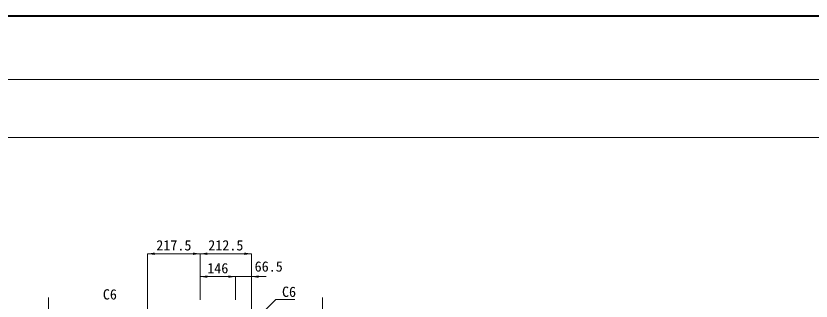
# Model space of a CAD drawing. Units: millimetres at full size. Extents: x -1934 to 78146, y -143454 to -112471.
# Drawn here: x 37365 to 40655, y -132288 to -131108 of the extents above; entities that cross this region are included whole.
import ezdxf
from ezdxf.enums import TextEntityAlignment as Align

# ---------------------------------------------------------------- set-up
doc = ezdxf.new("R2010")
doc.units = ezdxf.units.MM
doc.header["$LTSCALE"] = 23
for name, color, linetype, lineweight in [('図枠', 7, 'Continuous', 5), ('寸法線', 7, 'Continuous', 13), ('引出線', 4, 'Continuous', 13)]:
    doc.layers.add(name, color=color, linetype=linetype, lineweight=lineweight)
doc.styles.add('ＭＳ ゴシック', font='')
doc.styles.get('ＭＳ ゴシック').set_extended_font_data('MS Gothic')

# ---------------------------------------------------------------- blocks, each defined once
blk = doc.blocks.new('filled_arrow')
at = {"color": 0, "linetype": 'Continuous', "lineweight": -2}
blk.add_solid([(7.5, 1.25), (0, 0), (7.5, -1.25)], dxfattribs=at)

msp = doc.modelspace()

# ---------------------------------------------------------------- linework, layer by layer
at = {"layer": '図枠', "lineweight": 40}
msp.add_line((28345.54, -131107.98), (43945.54, -131107.98), dxfattribs=at)
at = {"layer": '図枠', "lineweight": 13}
for p, q in [((28945.54, -131370.8), (43345.54, -131370.8)), ((28945.54, -131370.8), (43345.54, -131370.8)), ((28945.54, -131610.8), (43345.54, -131610.8)), ((28945.54, -131610.8), (43345.54, -131610.8))]:
    msp.add_line(p, q, dxfattribs=at)
at = {"layer": '寸法線'}
for p, q in [((37909.82, -132092.24), (38127.32, -132092.24)), ((37909.82, -132349.33), (37909.82, -132092.24)), ((38127.32, -132283.33), (38127.32, -132092.24)), ((38127.32, -132092.24), (38339.82, -132092.24)), ((38127.32, -132283.33), (38127.32, -132092.24)), ((38339.82, -132339.33), (38339.82, -132092.24)), ((38127.32, -132186.88), (38273.32, -132186.88)), ((38127.32, -132283.33), (38127.32, -132186.88)), ((38213.32, -132186.88), (38399.82, -132186.88)), ((38273.32, -132283.33), (38273.32, -132186.88)), ((38273.32, -132283.33), (38273.32, -132186.88)), ((38339.82, -132339.33), (38339.82, -132186.88)), ((37499.26, -132453.33), (37499.26, -132273.33)), ((38633.58, -132443.33), (38633.58, -132273.33))]:
    msp.add_line(p, q, dxfattribs=at)
at = {"layer": '引出線'}
msp.add_lwpolyline([(38336.82, -132386.33), (38440.99, -132282.17), (38518.98, -132282.17)], dxfattribs=at)

# ---------------------------------------------------------------- block references
at = {"layer": '寸法線', "xscale": 4, "yscale": 4}
for p in [(37909.82, -132092.24), (38127.32, -132092.24), (38127.32, -132186.88), (38339.82, -132186.88)]:
    msp.add_blockref('filled_arrow', p, dxfattribs=at)
at = {"layer": '寸法線', "xscale": 4, "yscale": 4, "rotation": 180}
for p in [(38127.32, -132092.24), (38339.82, -132092.24), (38273.32, -132186.88), (38273.32, -132186.88)]:
    msp.add_blockref('filled_arrow', p, dxfattribs=at)

# ---------------------------------------------------------------- texts
at = {"layer": '寸法線', "style": 'ＭＳ ゴシック'}
for s, p in [('217.5', (38018.57, -132057.24)), ('212.5', (38233.57, -132057.24)), ('146', (38200.32, -132151.88)), ('66.5', (38410.99, -132144.8))]:
    msp.add_text(s, height=42.72, dxfattribs=at).set_placement(p, align=Align.MIDDLE_CENTER)
at = {"layer": '引出線', "style": 'ＭＳ ゴシック'}
msp.add_text('C6', height=42.72, dxfattribs=at).set_placement((38465.99, -132228.17), align=Align.TOP_LEFT)
msp.add_text('C6', height=42.72, dxfattribs=at).set_placement((37782.94, -132238.89), align=Align.TOP_RIGHT)

doc.saveas('drawing.dxf')
